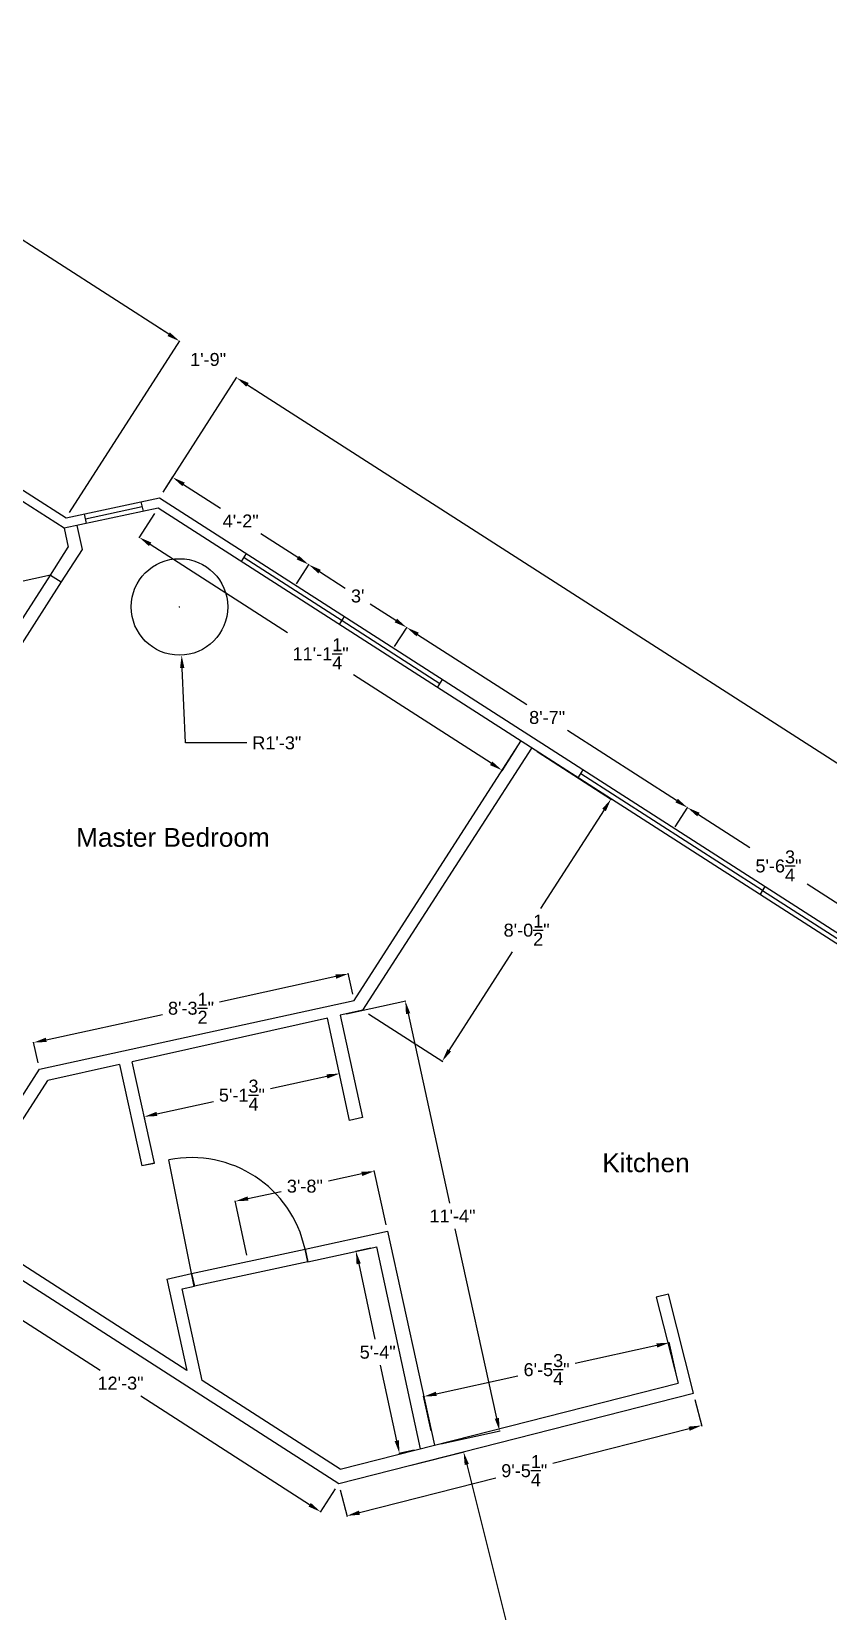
# Model space of a CAD drawing. Header units: inches. Extents: x 21 to 1048, y 4 to 777.
# Drawn here: x 357.2 to 603.5, y 288.8 to 777.3 of the extents above; entities that cross this region are included whole.
import ezdxf

# ---------------------------------------------------------------- set-up
doc = ezdxf.new("R2010")
doc.units = ezdxf.units.IN
doc.header["$MEASUREMENT"] = 0
for name, color, linetype in [('PDF', 7, 'Continuous'), ('Unit 6 - Dimension', 30, 'Continuous'), ('Unit 6 - Doors', 4, 'Continuous'), ('Unit 6 - Label', 2, 'Continuous'), ('Unit 6 - Walls', 7, 'Continuous'), ('Unit 6 - Windows', 3, 'Continuous')]:
    doc.layers.add(name, color=color, linetype=linetype)
doc.layers.add('Unit 6 - Column', color=7, linetype='Continuous', plot=False)
doc.styles.get("Standard").update_dxf_attribs({"font": 'arial.ttf'})
doc.dimstyles.get("Standard").update_dxf_attribs({"dimtxt": 4, "dimasz": 4, "dimexe": 0.18, "dimexo": 2, "dimgap": 2, "dimtad": 0, "dimtih": 1, "dimtoh": 1, "dimzin": 0, "dimdsep": 46, "dimlunit": 4, "dimtxsty": 'Standard', "dimcen": 0.09, "dimadec": 0, "dimazin": 0, "dimtfac": 1, "dimtofl": 0, "dimtmove": 0, "dimatfit": 3, "dimfxl": 1, "dimtolj": 1, "dimtzin": 0, "dimarcsym": 0})

# ---------------------------------------------------------------- blocks, each defined once
blk = doc.blocks.new('*D3')
at = {"layer": 'Defpoints', "color": 0, "transparency": 16777216}
for p in [(219.01, 722.56), (402.98, 681.6), (367.9, 626.97)]:
    blk.add_point(p, dxfattribs=at)
at = {"layer": 'Unit 6 - Dimension', "color": 0, "lineweight": -2, "transparency": 16777216}
for p, q in [((220.09, 724.25), (254.18, 777.35)), ((257.45, 775.03), (322.23, 733.44)), ((399.61, 683.76), (334.83, 725.36)), ((368.98, 628.65), (403.08, 681.75))]:
    blk.add_line(p, q, dxfattribs=at)
at = {"layer": 'Unit 6 - Dimension', "color": 0, "transparency": 16777216}
for points in [[(257.81, 775.6), (257.09, 774.47), (254.08, 777.2)], [(399.97, 684.32), (399.25, 683.2), (402.98, 681.6)]]:
    blk.add_solid(points, dxfattribs=at)
at = {"layer": 'Unit 6 - Dimension', "color": 0, "transparency": 16777216, "insert": (328.53, 729.4), "char_height": 4, "attachment_point": 5}
blk.add_mtext('\\A1;14\'-9"', dxfattribs=at)
blk = doc.blocks.new('*D9')
at = {"layer": 'Defpoints', "color": 0, "transparency": 16777216}
for p in [(420.6, 670.29), (396.79, 633.19), (367.9, 626.97)]:
    blk.add_point(p, dxfattribs=at)
at = {"layer": 'Unit 6 - Dimension', "color": 0, "lineweight": -2, "transparency": 16777216}
for p, q in [((399.61, 683.76), (396.25, 685.92)), ((368.98, 628.65), (403.08, 681.75)), ((397.87, 634.88), (420.7, 670.44)), ((423.97, 668.13), (427.34, 665.96))]:
    blk.add_line(p, q, dxfattribs=at)
at = {"layer": 'Unit 6 - Dimension', "color": 0, "transparency": 16777216}
for points in [[(399.97, 684.32), (399.25, 683.2), (402.98, 681.6)], [(424.33, 668.69), (423.61, 667.56), (420.6, 670.29)]]:
    blk.add_solid(points, dxfattribs=at)
at = {"layer": 'Unit 6 - Dimension', "color": 0, "transparency": 16777216, "insert": (411.79, 675.94), "char_height": 4, "attachment_point": 5}
blk.add_mtext('\\A1;1\'-9"', dxfattribs=at)
blk = doc.blocks.new('*D10')
at = {"layer": 'Defpoints', "color": 0, "transparency": 16777216}
for p in [(396.79, 633.19), (950.66, 329.98), (926.78, 292.79)]:
    blk.add_point(p, dxfattribs=at)
at = {"layer": 'Unit 6 - Dimension', "color": 0, "lineweight": -2, "transparency": 16777216}
for p, q in [((397.87, 634.88), (420.7, 670.44)), ((423.97, 668.13), (679.34, 504.18)), ((947.3, 332.14), (691.93, 496.09)), ((927.87, 294.47), (950.76, 330.13))]:
    blk.add_line(p, q, dxfattribs=at)
at = {"layer": 'Unit 6 - Dimension', "color": 0, "transparency": 16777216}
for points in [[(424.33, 668.69), (423.61, 667.56), (420.6, 670.29)], [(947.66, 332.7), (946.94, 331.58), (950.66, 329.98)]]:
    blk.add_solid(points, dxfattribs=at)
at = {"layer": 'Unit 6 - Dimension', "color": 0, "transparency": 16777216, "insert": (685.63, 500.13), "char_height": 4, "attachment_point": 5}
blk.add_mtext('\\A1;52\'-6"', dxfattribs=at)
blk = doc.blocks.new('*D13')
at = {"layer": 'Defpoints', "color": 0, "transparency": 16777216}
for p in [(557.14, 359.41), (478.44, 355.26), (481.18, 342.75)]:
    blk.add_point(p, dxfattribs=at)
at = {"layer": 'Unit 6 - Dimension', "color": 0, "lineweight": -2, "transparency": 16777216}
for p, q in [((556.71, 361.37), (554.36, 372.1)), ((550.49, 371.06), (525.26, 365.53)), ((482.34, 356.11), (507.57, 361.65)), ((480.75, 344.7), (478.4, 355.43))]:
    blk.add_line(p, q, dxfattribs=at)
at = {"layer": 'Unit 6 - Dimension', "color": 0, "transparency": 16777216}
for points in [[(550.35, 371.71), (550.63, 370.41), (554.4, 371.92)], [(482.2, 356.76), (482.49, 355.46), (478.44, 355.26)]]:
    blk.add_solid(points, dxfattribs=at)
at = {"layer": 'Unit 6 - Dimension', "color": 0, "transparency": 16777216, "insert": (516.42, 363.59), "char_height": 4, "attachment_point": 5}
blk.add_mtext('\\A1;6\'-5{\\H1.000000x;\\S3/4;}"', dxfattribs=at)
blk = doc.blocks.new('*D21')
at = {"layer": 'Defpoints', "color": 0, "transparency": 16777216}
for p in [(452.57, 473.15), (501.91, 344.63), (481.74, 340.2)]:
    blk.add_point(p, dxfattribs=at)
at = {"layer": 'Unit 6 - Dimension', "color": 0, "lineweight": -2, "transparency": 16777216}
for p, q in [((454.53, 473.58), (472.92, 477.62)), ((473.61, 473.67), (486.45, 415.11)), ((501.06, 348.54), (488.21, 407.1)), ((483.69, 340.63), (502.09, 344.67))]:
    blk.add_line(p, q, dxfattribs=at)
at = {"layer": 'Unit 6 - Dimension', "color": 0, "transparency": 16777216}
for points in [[(474.26, 473.81), (472.95, 473.53), (472.75, 477.58)], [(501.71, 348.68), (500.41, 348.4), (501.91, 344.63)]]:
    blk.add_solid(points, dxfattribs=at)
at = {"layer": 'Unit 6 - Dimension', "color": 0, "transparency": 16777216, "insert": (487.33, 411.1), "char_height": 4, "attachment_point": 5}
blk.add_mtext('\\A1;11\'-4"', dxfattribs=at)
blk = doc.blocks.new('*D28')
at = {"layer": 'Defpoints', "color": 0, "transparency": 16777216}
for p in [(402.93, 599.44), (403.61, 584.54)]:
    blk.add_point(p, dxfattribs=at)
at = {"layer": 'Unit 6 - Dimension', "color": 0, "lineweight": -2, "transparency": 16777216}
for p, q in [((402.84, 599.44), (403.02, 599.44)), ((402.93, 599.35), (402.93, 599.53)), ((404.83, 557.38), (403.79, 580.54)), ((423.8, 557.38), (404.83, 557.38))]:
    blk.add_line(p, q, dxfattribs=at)
at = {"layer": 'Unit 6 - Dimension', "color": 0, "transparency": 16777216}
blk.add_solid([(404.45, 580.57), (403.12, 580.51), (403.61, 584.54)], dxfattribs=at)
at = {"layer": 'Unit 6 - Dimension', "color": 0, "transparency": 16777216, "insert": (433.03, 557.38), "char_height": 4, "attachment_point": 5}
blk.add_mtext('\\A1;R1\'-3"', dxfattribs=at)
blk = doc.blocks.new('*D43')
at = {"layer": 'Defpoints', "color": 0, "transparency": 16777216}
for p in [(328.49, 407.86), (452.17, 328.38), (446.55, 319.64)]:
    blk.add_point(p, dxfattribs=at)
at = {"layer": 'Unit 6 - Dimension', "color": 0, "lineweight": -2, "transparency": 16777216}
for p, q in [((327.41, 406.17), (322.79, 398.99)), ((326.25, 396.98), (378.43, 363.43)), ((443.18, 321.8), (391.01, 355.35)), ((451.09, 326.7), (446.45, 319.49))]:
    blk.add_line(p, q, dxfattribs=at)
at = {"layer": 'Unit 6 - Dimension', "color": 0, "transparency": 16777216}
for points in [[(326.61, 397.54), (325.89, 396.42), (322.88, 399.14)], [(443.55, 322.36), (442.82, 321.24), (446.55, 319.64)]]:
    blk.add_solid(points, dxfattribs=at)
at = {"layer": 'Unit 6 - Dimension', "color": 0, "transparency": 16777216, "insert": (384.72, 359.39), "char_height": 4, "attachment_point": 5}
blk.add_mtext('\\A1;12\'-3"', dxfattribs=at)
blk = doc.blocks.new('*D44')
at = {"layer": 'Defpoints', "color": 0, "transparency": 16777216}
for p in [(561.81, 356.31), (564.35, 346.31), (452.17, 328.38)]:
    blk.add_point(p, dxfattribs=at)
at = {"layer": 'Unit 6 - Dimension', "color": 0, "lineweight": -2, "transparency": 16777216}
for p, q in [((562.3, 354.37), (564.4, 346.14)), ((560.48, 345.32), (518.37, 334.6)), ((458.59, 319.37), (500.7, 330.1)), ((452.66, 326.44), (454.76, 318.21))]:
    blk.add_line(p, q, dxfattribs=at)
at = {"layer": 'Unit 6 - Dimension', "color": 0, "transparency": 16777216}
for points in [[(560.31, 345.97), (560.64, 344.68), (564.35, 346.31)], [(458.43, 320.02), (458.76, 318.72), (454.71, 318.38)]]:
    blk.add_solid(points, dxfattribs=at)
at = {"layer": 'Unit 6 - Dimension', "color": 0, "transparency": 16777216, "insert": (509.53, 332.35), "char_height": 4, "attachment_point": 5}
blk.add_mtext('\\A1;9\'-5{\\H1.000000x;\\S1/4;}"', dxfattribs=at)
blk = doc.blocks.new('*D45')
at = {"layer": 'Defpoints', "color": 0, "transparency": 16777216}
for p in [(472.67, 333.6), (529.64, 183.39), (511.53, 178.84)]:
    blk.add_point(p, dxfattribs=at)
at = {"layer": 'Unit 6 - Dimension', "color": 0, "lineweight": -2, "transparency": 16777216}
for p, q in [((474.61, 334.09), (490.95, 338.19)), ((491.75, 334.27), (508.52, 267.49)), ((528.66, 187.27), (511.89, 254.05)), ((513.47, 179.33), (529.81, 183.43))]:
    blk.add_line(p, q, dxfattribs=at)
at = {"layer": 'Unit 6 - Dimension', "color": 0, "transparency": 16777216}
for points in [[(492.39, 334.43), (491.1, 334.11), (490.77, 338.15)], [(529.31, 187.43), (528.02, 187.1), (529.64, 183.39)]]:
    blk.add_solid(points, dxfattribs=at)
at = {"layer": 'Unit 6 - Dimension', "color": 0, "transparency": 16777216, "insert": (510.21, 260.77), "char_height": 4, "attachment_point": 5}
blk.add_mtext('\\A1;13\'-3{\\H1.000000x;\\S1/2;}"', dxfattribs=at)
blk = doc.blocks.new('*D62')
at = {"layer": 'Defpoints', "color": 0, "transparency": 16777216}
for p in [(559.98, 537.39), (555.09, 529.77), (611.32, 493.65)]:
    blk.add_point(p, dxfattribs=at)
at = {"layer": 'Unit 6 - Dimension', "color": 0, "lineweight": -2, "transparency": 16777216}
for p, q in [((556.17, 531.45), (560.08, 537.54)), ((563.35, 535.23), (579.27, 525.01)), ((612.86, 503.46), (596.94, 513.67)), ((612.4, 495.33), (616.32, 501.45))]:
    blk.add_line(p, q, dxfattribs=at)
at = {"layer": 'Unit 6 - Dimension', "color": 0, "transparency": 16777216}
for points in [[(563.71, 535.79), (562.99, 534.66), (559.98, 537.39)], [(613.22, 504.02), (612.5, 502.89), (616.22, 501.29)]]:
    blk.add_solid(points, dxfattribs=at)
at = {"layer": 'Unit 6 - Dimension', "color": 0, "transparency": 16777216, "insert": (588.1, 519.34), "char_height": 4, "attachment_point": 5}
blk.add_mtext('\\A1;5\'-6{\\H1.000000x;\\S3/4;}"', dxfattribs=at)
blk = doc.blocks.new('*D63')
at = {"layer": 'Defpoints', "color": 0, "transparency": 16777216}
for p in [(473.19, 593.08), (468.33, 585.49), (555.09, 529.77)]:
    blk.add_point(p, dxfattribs=at)
at = {"layer": 'Unit 6 - Dimension', "color": 0, "lineweight": -2, "transparency": 16777216}
for p, q in [((469.41, 587.18), (473.29, 593.23)), ((476.56, 590.91), (510.29, 569.27)), ((556.61, 539.55), (522.89, 561.19)), ((556.17, 531.45), (560.08, 537.54))]:
    blk.add_line(p, q, dxfattribs=at)
at = {"layer": 'Unit 6 - Dimension', "color": 0, "transparency": 16777216}
for points in [[(476.92, 591.48), (476.2, 590.35), (473.19, 593.08)], [(556.97, 540.11), (556.25, 538.98), (559.98, 537.39)]]:
    blk.add_solid(points, dxfattribs=at)
at = {"layer": 'Unit 6 - Dimension', "color": 0, "transparency": 16777216, "insert": (516.59, 565.23), "char_height": 4, "attachment_point": 5}
blk.add_mtext('\\A1;8\'-7"', dxfattribs=at)
blk = doc.blocks.new('*D64')
at = {"layer": 'Defpoints', "color": 0, "transparency": 16777216}
for p in [(442.89, 612.52), (438.04, 604.95), (468.33, 585.49)]:
    blk.add_point(p, dxfattribs=at)
at = {"layer": 'Unit 6 - Dimension', "color": 0, "lineweight": -2, "transparency": 16777216}
for p, q in [((439.12, 606.63), (442.99, 612.67)), ((446.26, 610.36), (454.2, 605.26)), ((469.83, 595.24), (461.88, 600.33)), ((469.41, 587.18), (473.29, 593.23))]:
    blk.add_line(p, q, dxfattribs=at)
at = {"layer": 'Unit 6 - Dimension', "color": 0, "transparency": 16777216}
for points in [[(446.62, 610.92), (445.9, 609.8), (442.89, 612.52)], [(470.19, 595.8), (469.47, 594.67), (473.19, 593.08)]]:
    blk.add_solid(points, dxfattribs=at)
at = {"layer": 'Unit 6 - Dimension', "color": 0, "transparency": 16777216, "insert": (458.04, 602.8), "char_height": 4, "attachment_point": 5}
blk.add_mtext("\\A1;3'", dxfattribs=at)
blk = doc.blocks.new('*D65')
at = {"layer": 'Defpoints', "color": 0, "transparency": 16777216}
for p in [(400.84, 639.5), (396.79, 633.19), (438.04, 604.95)]:
    blk.add_point(p, dxfattribs=at)
at = {"layer": 'Unit 6 - Dimension', "color": 0, "lineweight": -2, "transparency": 16777216}
for p, q in [((397.87, 634.88), (400.94, 639.65)), ((404.2, 637.34), (415.62, 630.02)), ((439.53, 614.68), (428.11, 622)), ((439.12, 606.63), (442.99, 612.67))]:
    blk.add_line(p, q, dxfattribs=at)
at = {"layer": 'Unit 6 - Dimension', "color": 0, "transparency": 16777216}
for points in [[(404.56, 637.9), (403.84, 636.78), (400.84, 639.5)], [(439.89, 615.24), (439.17, 614.12), (442.89, 612.52)]]:
    blk.add_solid(points, dxfattribs=at)
at = {"layer": 'Unit 6 - Dimension', "color": 0, "transparency": 16777216, "insert": (421.87, 626.01), "char_height": 4, "attachment_point": 5}
blk.add_mtext('\\A1;4\'-2"', dxfattribs=at)
blk = doc.blocks.new('*D88')
at = {"layer": 'Defpoints', "color": 0, "transparency": 16777216}
for p in [(452.13, 456.47), (391.76, 443.15), (392.05, 441.8)]:
    blk.add_point(p, dxfattribs=at)
at = {"layer": 'Unit 6 - Dimension', "color": 0, "lineweight": -2, "transparency": 16777216}
for p, q in [((452.56, 454.52), (452.46, 454.95)), ((448.52, 454.27), (431.07, 450.42)), ((395.96, 442.67), (413.41, 446.52)), ((392.19, 441.2), (392.09, 441.63))]:
    blk.add_line(p, q, dxfattribs=at)
at = {"layer": 'Unit 6 - Dimension', "color": 0, "transparency": 16777216}
for points in [[(448.38, 454.92), (448.66, 453.61), (452.43, 455.13)], [(395.82, 443.32), (396.1, 442.02), (392.05, 441.8)]]:
    blk.add_solid(points, dxfattribs=at)
at = {"layer": 'Unit 6 - Dimension', "color": 0, "transparency": 16777216, "insert": (422.24, 448.47), "char_height": 4, "attachment_point": 5}
blk.add_mtext('\\A1;5\'-1{\\H1.000000x;\\S3/4;}"', dxfattribs=at)
blk = doc.blocks.new('*D89')
at = {"layer": 'Defpoints', "color": 0, "transparency": 16777216}
for p in [(463.95, 401.59), (470.95, 337.71), (477.41, 339.1)]:
    blk.add_point(p, dxfattribs=at)
at = {"layer": 'Unit 6 - Dimension', "color": 0, "lineweight": -2, "transparency": 16777216}
for p, q in [((462, 401.16), (457.32, 400.16)), ((458.34, 396.28), (463.35, 372.99)), ((470.11, 341.62), (465.09, 364.92)), ((475.45, 338.68), (470.78, 337.67))]:
    blk.add_line(p, q, dxfattribs=at)
at = {"layer": 'Unit 6 - Dimension', "color": 0, "transparency": 16777216}
for points in [[(458.99, 396.43), (457.68, 396.14), (457.49, 400.2)], [(470.76, 341.76), (469.46, 341.48), (470.95, 337.71)]]:
    blk.add_solid(points, dxfattribs=at)
at = {"layer": 'Unit 6 - Dimension', "color": 0, "transparency": 16777216, "insert": (464.22, 368.95), "char_height": 4, "attachment_point": 5}
blk.add_mtext('\\A1;5\'-4"', dxfattribs=at)
blk = doc.blocks.new('*D90')
at = {"layer": 'Defpoints', "color": 0, "transparency": 16777216}
for p in [(420.21, 415.65), (467.22, 406.37), (424.23, 397.07)]:
    blk.add_point(p, dxfattribs=at)
at = {"layer": 'Unit 6 - Dimension', "color": 0, "lineweight": -2, "transparency": 16777216}
for p, q in [((466.8, 408.32), (463.16, 425.13)), ((459.29, 424.11), (449.02, 421.89)), ((423.8, 399.02), (420.17, 415.83)), ((424.12, 416.5), (434.39, 418.72))]:
    blk.add_line(p, q, dxfattribs=at)
at = {"layer": 'Unit 6 - Dimension', "color": 0, "transparency": 16777216}
for points in [[(459.15, 424.76), (459.43, 423.46), (463.2, 424.95)], [(423.98, 417.15), (424.26, 415.85), (420.21, 415.65)]]:
    blk.add_solid(points, dxfattribs=at)
at = {"layer": 'Unit 6 - Dimension', "color": 0, "transparency": 16777216, "insert": (441.7, 420.3), "char_height": 4, "attachment_point": 5}
blk.add_mtext('\\A1;3\'-8"', dxfattribs=at)
blk = doc.blocks.new('*D100')
at = {"layer": 'Defpoints', "color": 0, "transparency": 16777216}
for p in [(396.79, 633.19), (790.22, 461.11), (696.46, 440.72), (742.62, 425.98), (926.78, 292.79)]:
    blk.add_point(p, dxfattribs=at)
at = {"layer": 'Unit 6 - Dimension', "color": 0, "lineweight": -2, "transparency": 16777216}
for start, end in [(354.5934, 7.5337), (332.0198, 344.8858)]:
    blk.add_arc((696.46, 440.72), 48.45, start, end, dxfattribs=at)
at = {"layer": 'Unit 6 - Dimension', "color": 0, "transparency": 16777216}
for points in [[(743.84, 446.96), (745.15, 447.19), (743.81, 451.02)], [(739.83, 417.65), (738.68, 418.33), (737.23, 414.54)]]:
    blk.add_solid(points, dxfattribs=at)
at = {"layer": 'Unit 6 - Dimension', "color": 0, "transparency": 16777216, "insert": (744.14, 432.12), "char_height": 4, "attachment_point": 5}
blk.add_mtext('\\A1;45°', dxfattribs=at)
blk = doc.blocks.new('*D103')
at = {"layer": 'Defpoints', "color": 0, "transparency": 16777216}
for p in [(511.85, 555.79), (536.35, 540.02), (459.66, 474.73)]:
    blk.add_point(p, dxfattribs=at)
at = {"layer": 'Unit 6 - Dimension', "color": 0, "lineweight": -2, "transparency": 16777216}
for p, q in [((513.54, 554.71), (536.51, 539.92)), ((534.19, 536.66), (514.58, 506.21)), ((486.33, 462.32), (505.93, 492.77)), ((461.34, 473.65), (484.32, 458.86))]:
    blk.add_line(p, q, dxfattribs=at)
at = {"layer": 'Unit 6 - Dimension', "color": 0, "transparency": 16777216}
for points in [[(533.63, 537.02), (534.75, 536.29), (536.35, 540.02)], [(485.77, 462.68), (486.89, 461.96), (484.16, 458.96)]]:
    blk.add_solid(points, dxfattribs=at)
at = {"layer": 'Unit 6 - Dimension', "color": 0, "transparency": 16777216, "insert": (510.26, 499.49), "char_height": 4, "attachment_point": 5}
blk.add_mtext('\\A1;8\'-0{\\H1.000000x;\\S1/2;}"', dxfattribs=at)
blk = doc.blocks.new('*D112')
at = {"layer": 'Defpoints', "color": 0, "transparency": 16777216}
for p in [(455.16, 485.97), (456.96, 477.76), (359.65, 456.5)]:
    blk.add_point(p, dxfattribs=at)
at = {"layer": 'Unit 6 - Dimension', "color": 0, "lineweight": -2, "transparency": 16777216}
for p, q in [((451.25, 485.12), (415.28, 477.26)), ((456.53, 479.71), (455.12, 486.15)), ((361.76, 465.57), (397.73, 473.43)), ((359.22, 458.46), (357.81, 464.9))]:
    blk.add_line(p, q, dxfattribs=at)
at = {"layer": 'Unit 6 - Dimension', "color": 0, "transparency": 16777216}
for points in [[(451.11, 485.77), (451.39, 484.47), (455.16, 485.97)], [(361.62, 466.23), (361.9, 464.92), (357.85, 464.72)]]:
    blk.add_solid(points, dxfattribs=at)
at = {"layer": 'Unit 6 - Dimension', "color": 0, "transparency": 16777216, "insert": (406.51, 475.35), "char_height": 4, "attachment_point": 5}
blk.add_mtext('\\A1;8\'-3{\\H1.000000x;\\S1/2;}"', dxfattribs=at)
blk = doc.blocks.new('*D113')
at = {"layer": 'Defpoints', "color": 0, "transparency": 16777216}
for p in [(396.31, 630), (508.46, 557.96), (502.65, 548.92)]:
    blk.add_point(p, dxfattribs=at)
at = {"layer": 'Unit 6 - Dimension', "color": 0, "lineweight": -2, "transparency": 16777216}
for p, q in [((395.23, 628.32), (390.41, 620.81)), ((393.87, 618.8), (436.38, 591.49)), ((499.29, 551.08), (456.78, 578.39)), ((507.38, 556.28), (502.55, 548.77))]:
    blk.add_line(p, q, dxfattribs=at)
at = {"layer": 'Unit 6 - Dimension', "color": 0, "transparency": 16777216}
for points in [[(394.23, 619.36), (393.51, 618.24), (390.5, 620.96)], [(499.65, 551.64), (498.93, 550.52), (502.65, 548.92)]]:
    blk.add_solid(points, dxfattribs=at)
at = {"layer": 'Unit 6 - Dimension', "color": 0, "transparency": 16777216, "insert": (446.58, 584.94), "char_height": 4, "attachment_point": 5}
blk.add_mtext('\\A1;11\'-1{\\H1.000000x;\\S1/4;}"', dxfattribs=at)

msp = doc.modelspace()

# ---------------------------------------------------------------- linework, layer by layer
at = {"layer": 'PDF'}
msp.add_circle((402.935, 599.441), 14.921, dxfattribs=at)
at = {"layer": 'Unit 6 - Column'}
msp.add_circle((402.935, 599.441), 14.921, dxfattribs=at)
at = {"layer": 'Unit 6 - Doors'}
for p, q in [((363.117, 609.256), (339.765, 604.15)), ((350.19, 589.148), (363.117, 609.256)), ((366.391, 607.157), (353.489, 587.034)), ((363.041, 609.305), (366.391, 607.157)), ((407.483, 389.343), (399.665, 428.45)), ((406.697, 393.273), (441.758, 400.859)), ((442.6, 396.968), (441.758, 400.859)), ((442.6, 396.968), (407.538, 389.385))]:
    msp.add_line(p, q, dxfattribs=at)
msp.add_arc((406.697, 393.273), 35.873, 12.20819, 101.30464, dxfattribs=at)
at = {"layer": 'Unit 6 - Walls'}
for p, q in [((367.267, 623.779), (217.412, 720.01)), ((219.008, 722.564), (367.904, 626.971)), ((367.904, 626.971), (396.791, 633.194)), ((396.791, 633.194), (926.784, 292.792)), ((396.312, 630.003), (367.267, 623.779)), ((919.763, 293.749), (396.312, 630.003)), ((367.267, 623.779), (368.543, 617.874)), ((371.256, 624.576), (372.852, 617.235)), ((363.041, 609.305), (368.543, 617.874)), ((372.852, 617.235), (366.391, 607.157)), ((363.041, 609.305), (366.391, 607.157)), ((456.955, 477.755), (508.46, 557.961)), ((459.663, 474.732), (511.854, 555.793)), ((359.647, 456.503), (456.955, 477.755)), ((459.663, 474.732), (452.572, 473.15)), ((448.721, 472.291), (388.321, 458.818)), ((455.535, 440.657), (448.721, 472.291)), ((452.572, 473.15), (459.509, 441.529)), ((337.119, 421.331), (359.647, 456.503)), ((384.418, 457.948), (362.202, 452.992)), ((384.418, 457.948), (391.305, 426.629)), ((395.195, 427.485), (388.321, 458.818)), ((334.072, 409.131), (362.202, 452.992)), ((459.509, 441.529), (455.535, 440.657)), ((391.289, 426.703), (395.195, 427.485)), ((395.195, 427.485), (391.305, 426.629)), ((328.487, 407.855), (452.168, 328.38)), ((405.232, 363.301), (334.072, 409.131)), ((441.758, 400.859), (467.222, 406.368)), ((467.222, 406.368), (481.737, 340.205)), ((441.758, 400.859), (442.6, 396.968)), ((442.6, 396.968), (463.951, 401.586)), ((477.409, 339.102), (463.951, 401.586)), ((399.006, 391.609), (406.697, 393.273)), ((399.006, 391.609), (405.232, 363.301)), ((406.697, 393.273), (407.538, 389.385)), ((403.733, 388.563), (407.538, 389.385)), ((409.941, 360.268), (403.733, 388.563)), ((554.145, 386.949), (550.315, 385.992)), ((550.315, 385.992), (557.142, 359.413)), ((561.805, 356.308), (554.145, 386.949)), ((452.612, 332.786), (409.941, 360.268)), ((452.612, 332.786), (557.142, 359.413)), ((452.168, 328.38), (561.805, 356.308))]:
    msp.add_line(p, q, dxfattribs=at)
at = {"layer": 'Unit 6 - Windows'}
for p, q in [((373.865, 626.723), (391.461, 630.514)), ((391.78, 629.032), (391.146, 631.978)), ((374.18, 625.26), (373.549, 628.187)), ((422.097, 613.439), (423.689, 615.918)), ((422.893, 614.679), (453.183, 595.223)), ((452.386, 593.982), (453.98, 596.463)), ((453.183, 595.223), (483.472, 575.767)), ((482.675, 574.525), (484.27, 577.008)), ((526.178, 546.58), (527.783, 549.078)), ((583.207, 511.71), (526.981, 547.829)), ((582.404, 510.461), (584.009, 512.96)), ((583.207, 511.71), (639.433, 475.592))]:
    msp.add_line(p, q, dxfattribs=at)

# ---------------------------------------------------------------- texts
at = {"layer": 'Unit 6 - Label', "char_height": 5.7975, "attachment_point": 1}
for s, insert in [('Master Bedroom', (370.992, 531.077)), ('Kitchen', (533.634, 430.447))]:
    msp.add_mtext_dynamic_manual_height_columns(s, width=61.46224, gutter_width=1, heights=[0], dxfattribs=dict(at, insert=insert))

# ---------------------------------------------------------------- dimensions: what is measured, and where the dimension line sits
at = {"layer": 'Unit 6 - Dimension'}
for p1, p2, distance, picture, middle in [((219.008, 722.564), (367.904, 626.971), 64.922, '*D3', (328.531, 729.399)), ((396.312, 630.003), (508.46, 557.961), -10.746, '*D113', (446.578, 584.941)), ((459.663, 474.732), (511.854, 555.793), -29.14, '*D103', (510.26, 499.488)), ((359.647, 456.503), (456.955, 477.755), 8.412, '*D112', (406.506, 475.347)), ((452.572, 473.15), (481.737, 340.205), 20.657, '*D21', (487.331, 411.104)), ((452.128, 456.474), (391.758, 443.151), 1.379, '*D88', (422.24, 448.466)), ((467.222, 406.368), (424.228, 397.066), -19.016, '*D90', (441.704, 420.303)), ((463.951, 401.586), (477.409, 339.102), -6.604, '*D89', (464.224, 368.953)), ((557.142, 359.413), (481.18, 342.748), -12.805, '*D13', (516.417, 363.588)), ((452.168, 328.38), (561.805, 356.308), -10.316, '*D44', (509.533, 332.347)), ((472.672, 333.603), (511.535, 178.842), 18.664, '*D45', (510.205, 260.768))]:
    dim = msp.add_aligned_dim(p1=p1, p2=p2, distance=distance, dimstyle='Standard', dxfattribs=at)
    dim.commit()
    dim.dimension.update_dxf_attribs({"geometry": picture, "text_midpoint": middle})
for base, p1, p2, angle, picture, middle in [((420.604, 670.286), (367.904, 626.971), (396.791, 633.194), 147.29894, '*D9', (411.792, 675.944)), ((950.661, 329.982), (396.791, 633.194), (926.784, 292.792), 147.29894, '*D10', (685.633, 500.134)), ((400.838, 639.502), (438.038, 604.951), (396.791, 633.194), 327.31287, '*D65', (421.866, 626.01)), ((442.893, 612.517), (468.328, 585.495), (438.038, 604.951), 327.31287, '*D64', (458.042, 602.796)), ((473.192, 593.075), (555.094, 529.77), (468.328, 585.495), 327.31287, '*D63', (516.586, 565.23)), ((559.98, 537.385), (611.32, 493.651), (555.094, 529.77), 327.31287, '*D62', (588.103, 519.34)), ((446.549, 319.64), (328.487, 407.855), (452.168, 328.38), 147.26415, '*D43', (384.717, 359.39))]:
    dim = msp.add_linear_dim(base=base, p1=p1, p2=p2, angle=angle, dimstyle='Standard', override={"dimtmove": 1}, dxfattribs=at)
    dim.commit()
    dim.dimension.update_dxf_attribs({"geometry": picture, "text_midpoint": middle})
dim = msp.add_angular_dim_2l(base=(742.615, 425.976), line1=((696.462, 440.722), (790.223, 461.106)), line2=((396.791, 633.194), (926.784, 292.792)), dimstyle='Standard', dxfattribs=at)
dim.commit()
dim.dimension.update_dxf_attribs({"geometry": '*D100', "text_midpoint": (744.145, 432.123)})
dim = msp.add_radius_dim(center=(402.935, 599.441), mpoint=(403.606, 584.535), dimstyle='Standard', dxfattribs=at)
dim.commit()
dim.dimension.update_dxf_attribs({"geometry": '*D28', "text_midpoint": (433.032, 557.377), "dimtype": 164})

doc.saveas('drawing.dxf')
